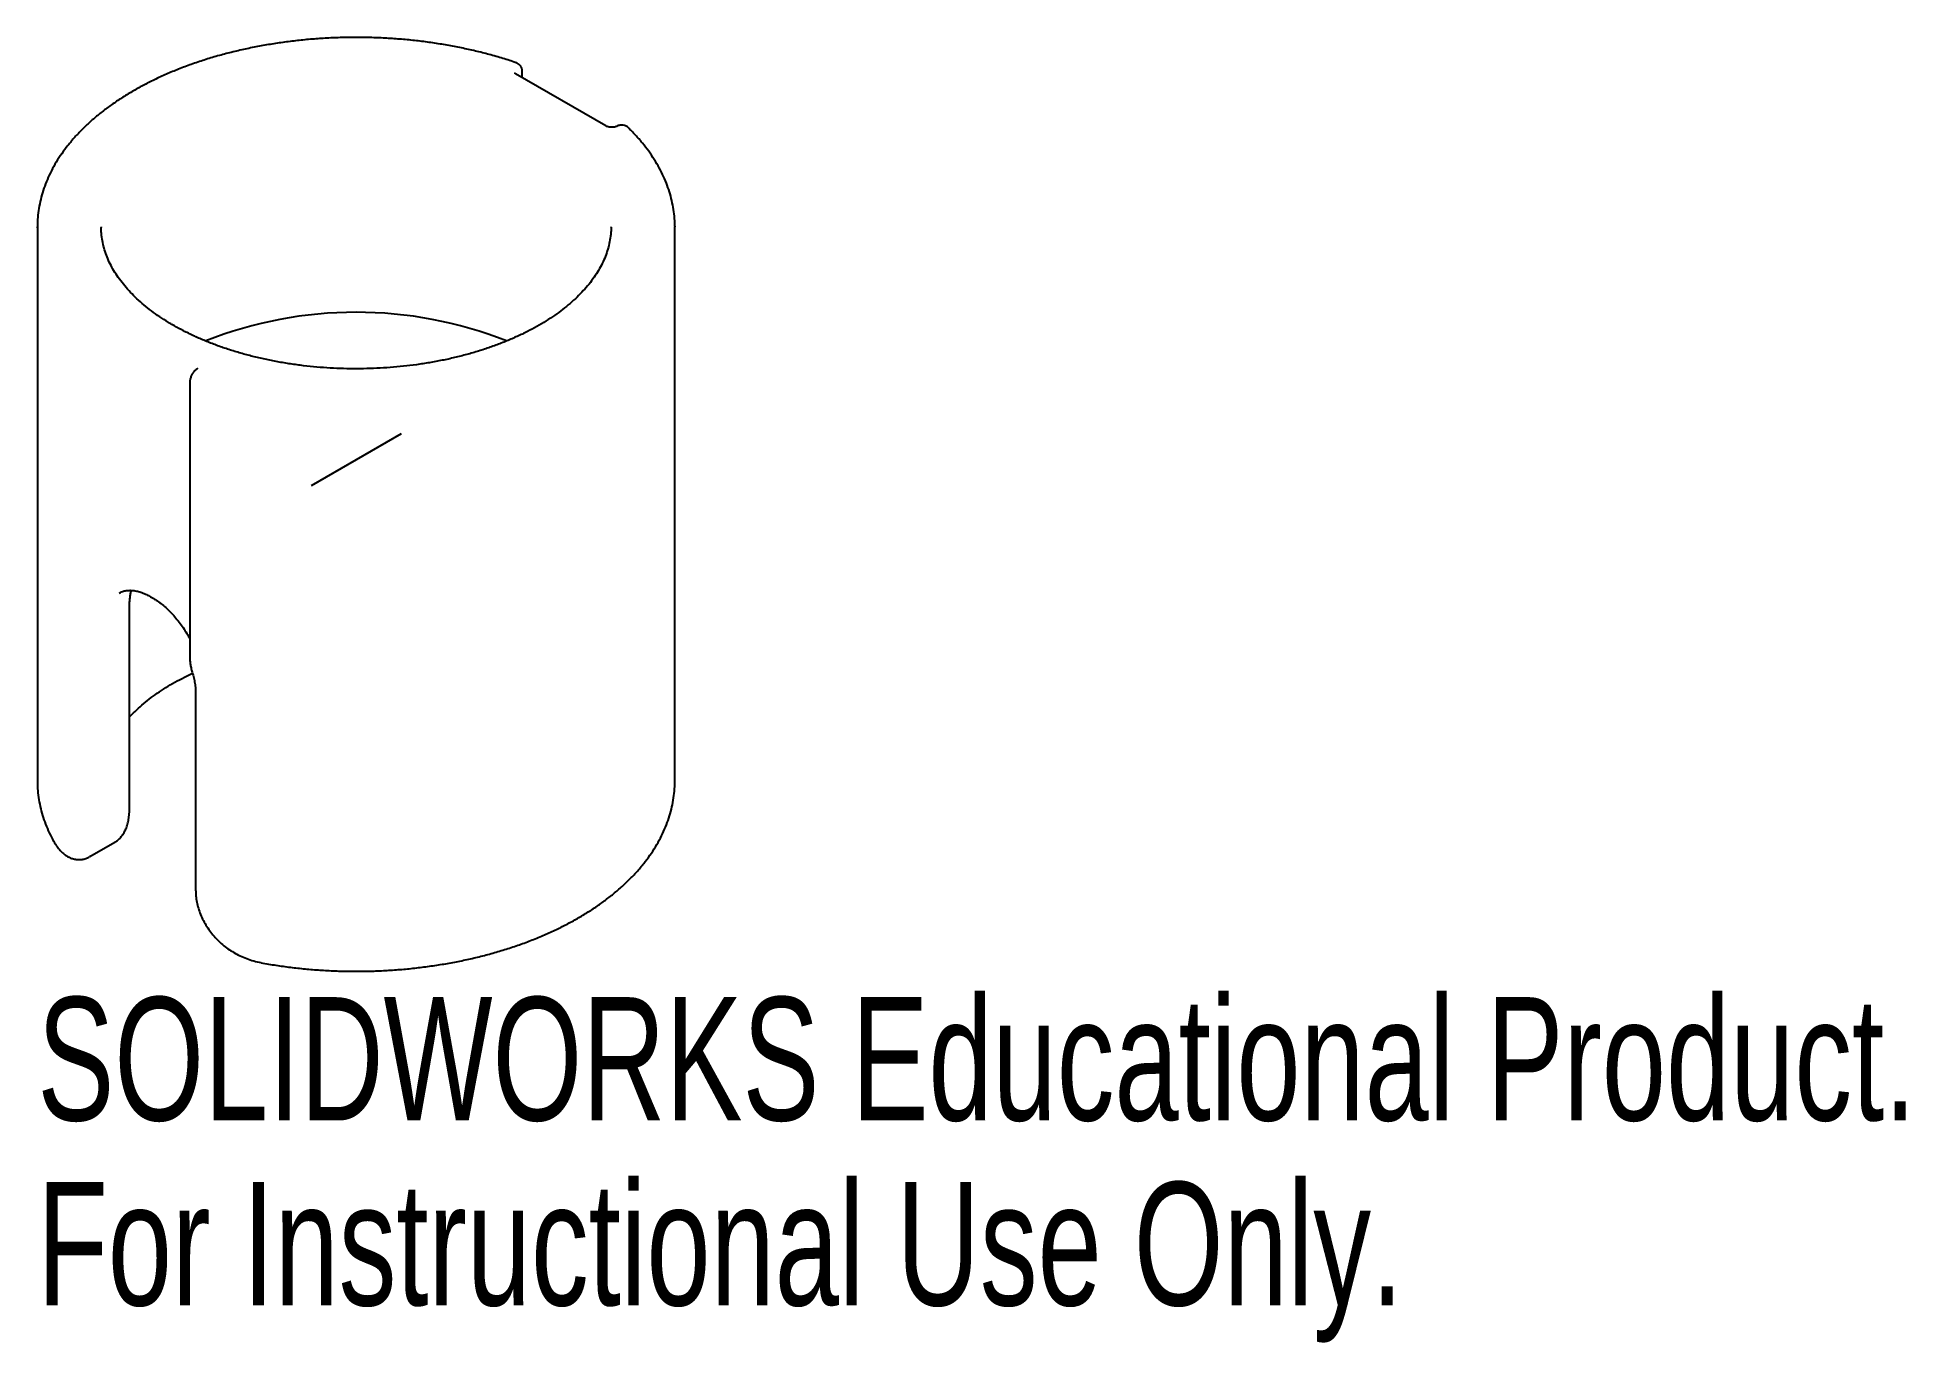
# Paper-space layout '_Isometric' of a CAD drawing. Header units: millimetres. Extents: x -12.5 to 60.8, y -44.1 to 7.
import ezdxf

# ---------------------------------------------------------------- set-up
doc = ezdxf.new("R2010")
doc.units = ezdxf.units.MM
doc.linetypes.add('CENTERX2', pattern=[20.32, 12.7, -2.54, 2.54, -2.54])
doc.styles.add('SLDTEXTSTYLE0', font='TXT', dxfattribs={"width": 0.7})

psp = doc.layouts.new('_Isometric')

# ---------------------------------------------------------------- linework, layer by layer
at = {"color": 7, "linetype": 'Continuous', "lineweight": 25}
for p, q in [((9.79, 3.547), (6.25, 5.591)), ((6.518, 5.436), (6.518, 5.666)), ((-12.5, -0.408), (-12.5, -22.117)), ((-12.5, -0.44), (-12.5, -0.408)), ((-10, -0.408), (-10, -0.428)), ((10, -0.418), (10, -0.408)), ((12.5, -0.377), (12.5, -0.408)), ((12.5, -22.117), (12.5, -0.408)), ((-6.518, -6.483), (-6.518, -17.306)), ((-8.883, -23.136), (-8.883, -15.297)), ((-8.061, -14.904), (-7.98, -14.951)), ((-6.299, -18.594), (-6.299, -26.433)), ((-10.439, -25.091), (-9.456, -24.523)), ((-10.444, -25.082), (-10.452, -25.088))]:
    psp.add_line(p, q, dxfattribs=at)
at = {"color": 7, "linetype": 'CENTERX2'}
psp.add_line((1.768, -8.522), (-1.768, -10.563), dxfattribs=at)
at = {"color": 7, "linetype": 'Continuous', "lineweight": 25}
psp.add_arc((0, -19.768), 16.013, 68.39166, 111.61501, dxfattribs=at)
for points, knots in [([(6.28, 6.024), (6.254, 6.033), (6.059, 6.101), (5.686, 6.218), (5.156, 6.368), (4.615, 6.503), (4.064, 6.623), (3.505, 6.727), (2.938, 6.816), (2.364, 6.889), (1.786, 6.947), (1.203, 6.988), (0.618, 7.013), (0.032, 7.022), (-0.555, 7.015), (-1.14, 6.991), (-1.723, 6.952), (-2.302, 6.896), (-2.876, 6.825), (-3.443, 6.738), (-4.004, 6.635), (-4.556, 6.517), (-5.098, 6.384), (-5.629, 6.235), (-6.147, 6.072), (-6.653, 5.895), (-7.144, 5.703), (-7.62, 5.498), (-8.079, 5.279), (-8.521, 5.048), (-8.944, 4.804), (-9.348, 4.548), (-9.731, 4.28), (-10.092, 4.001), (-10.432, 3.712), (-10.748, 3.413), (-11.04, 3.104), (-11.307, 2.788), (-11.548, 2.463), (-11.763, 2.132), (-11.952, 1.795), (-12.113, 1.453), (-12.247, 1.107), (-12.352, 0.758), (-12.431, 0.407), (-12.48, 0.055), (-12.502, -0.228), (-12.498, -0.394), (-12.497, -0.442)], [0, 0, 0, 0, 0.00352, 0.026065, 0.048601, 0.071128, 0.093646, 0.116155, 0.138658, 0.161154, 0.183646, 0.206134, 0.228619, 0.251103, 0.273586, 0.296071, 0.318557, 0.341046, 0.363539, 0.386038, 0.408543, 0.431056, 0.453577, 0.476109, 0.498651, 0.521205, 0.54377, 0.566349, 0.588939, 0.611541, 0.634153, 0.656773, 0.679397, 0.702019, 0.724629, 0.74722, 0.76978, 0.792295, 0.814751, 0.837133, 0.859426, 0.881619, 0.903706, 0.925686, 0.947566, 0.969361, 0.991091, 1, 1, 1, 1]), ([(6.515, 5.666), (6.516, 5.679), (6.519, 5.725), (6.5, 5.801), (6.461, 5.887), (6.398, 5.959), (6.335, 6.006), (6.291, 6.018), (6.279, 6.021)], [0, 0, 0, 0, 0.085171, 0.299424, 0.502111, 0.701969, 0.918455, 1, 1, 1, 1]), ([(6.25, 5.591), (6.244, 5.595), (6.226, 5.605), (6.218, 5.617), (6.22, 5.613), (6.22, 5.613)], [0, 0, 0, 0, 0.311694, 0.895672, 1, 1, 1, 1]), ([(10.234, 3.537), (10.225, 3.533), (10.198, 3.521), (10.137, 3.504), (10.055, 3.494), (9.967, 3.496), (9.884, 3.509), (9.824, 3.529), (9.8, 3.542), (9.79, 3.547)], [0, 0, 0, 0, 0.082269, 0.239487, 0.402445, 0.56964, 0.737178, 0.900539, 1, 1, 1, 1]), ([(10.302, 3.563), (10.298, 3.562), (10.269, 3.555), (10.241, 3.541), (10.217, 3.528)], [0, 0, 0, 0, 0.135418, 1, 1, 1, 1]), ([(10.664, 3.486), (10.647, 3.502), (10.607, 3.54), (10.526, 3.574), (10.435, 3.587), (10.359, 3.582), (10.317, 3.567), (10.302, 3.561)], [0, 0, 0, 0, 0.1774445, 0.419936, 0.6545414, 0.880434, 1, 1, 1, 1]), ([(12.497, -0.374), (12.496, -0.305), (12.496, -0.118), (12.465, 0.185), (12.406, 0.535), (12.318, 0.882), (12.204, 1.227), (12.062, 1.568), (11.894, 1.904), (11.699, 2.236), (11.478, 2.562), (11.231, 2.881), (10.962, 3.191), (10.764, 3.39), (10.666, 3.488)], [0, 0, 0, 0, 0.050265, 0.135521, 0.220823, 0.306283, 0.391999, 0.478047, 0.564476, 0.651308, 0.738536, 0.826133, 0.914055, 1, 1, 1, 1]), ([(-7.175, -4.261), (-7.237, -4.225), (-7.42, -4.118), (-7.706, -3.933), (-8.027, -3.705), (-8.324, -3.469), (-8.599, -3.226), (-8.851, -2.976), (-9.079, -2.721), (-9.282, -2.46), (-9.461, -2.194), (-9.615, -1.925), (-9.744, -1.652), (-9.848, -1.375), (-9.926, -1.096), (-9.976, -0.813), (-10, -0.59), (-9.997, -0.46), (-9.997, -0.426)], [0, 0, 0, 0, 0.034697, 0.100839, 0.166956, 0.233068, 0.299199, 0.365384, 0.431673, 0.498126, 0.564821, 0.631846, 0.6993, 0.767276, 0.835851, 0.905049, 0.974821, 1, 1, 1, 1]), ([(9.997, -0.417), (9.998, -0.441), (10.002, -0.56), (9.981, -0.775), (9.934, -1.061), (9.857, -1.346), (9.754, -1.628), (9.625, -1.907), (9.47, -2.181), (9.29, -2.45), (9.085, -2.714), (8.855, -2.972), (8.603, -3.223), (8.326, -3.468), (8.028, -3.704), (7.707, -3.933), (7.365, -4.152), (7.003, -4.362), (6.621, -4.561), (6.221, -4.749), (5.804, -4.926), (5.37, -5.09), (4.921, -5.242), (4.459, -5.38), (3.984, -5.505), (3.497, -5.616), (3.001, -5.712), (2.496, -5.794), (1.984, -5.86), (1.467, -5.911), (0.945, -5.947), (0.421, -5.967), (-0.104, -5.972), (-0.63, -5.961), (-1.153, -5.935), (-1.673, -5.893), (-2.189, -5.835), (-2.698, -5.763), (-3.2, -5.676), (-3.692, -5.573), (-4.174, -5.457), (-4.645, -5.327), (-5.102, -5.183), (-5.545, -5.026), (-5.973, -4.857), (-6.383, -4.675), (-6.769, -4.486), (-7.029, -4.345), (-7.159, -4.27), (-7.175, -4.261)], [0, 0, 0, 0, 0.005697, 0.028888, 0.052049, 0.075088, 0.097947, 0.120605, 0.143065, 0.165352, 0.187497, 0.209532, 0.231486, 0.253384, 0.275247, 0.297089, 0.318924, 0.340758, 0.362596, 0.384443, 0.406303, 0.428176, 0.450064, 0.471965, 0.49388, 0.515808, 0.537747, 0.559697, 0.581654, 0.603619, 0.62559, 0.647564, 0.669541, 0.691517, 0.713493, 0.735465, 0.757432, 0.779393, 0.801345, 0.823287, 0.845218, 0.867136, 0.889039, 0.910927, 0.932798, 0.954653, 0.976491, 0.99717, 1, 1, 1, 1]), ([(-6.284, -6.011), (-6.308, -6.032), (-6.361, -6.078), (-6.427, -6.17), (-6.481, -6.279), (-6.513, -6.385), (-6.515, -6.453), (-6.516, -6.483)], [0, 0, 0, 0, 0.17874, 0.393597, 0.61025, 0.834317, 1, 1, 1, 1]), ([(-6.235, -5.972), (-6.245, -5.979), (-6.266, -5.993), (-6.286, -6.01), (-6.296, -6.019)], [0, 0, 0, 0, 0.511214, 1, 1, 1, 1]), ([(-6.221, -5.959), (-6.22, -5.959), (-6.218, -5.956), (-6.228, -5.964), (-6.235, -5.971)], [0, 0, 0, 0, 0.2266647, 1, 1, 1, 1]), ([(-9.287, -14.763), (-9.257, -14.746), (-9.186, -14.705), (-9.058, -14.669), (-8.907, -14.65), (-8.746, -14.657), (-8.577, -14.687), (-8.401, -14.74), (-8.229, -14.812), (-8.114, -14.875), (-8.061, -14.904)], [0, 0, 0, 0, 0.104021, 0.244473, 0.381093, 0.512747, 0.640777, 0.766738, 0.891721, 1, 1, 1, 1]), ([(-8.883, -15.3), (-8.883, -15.256), (-8.883, -15.144), (-8.872, -14.984), (-8.852, -14.826), (-8.831, -14.718), (-8.817, -14.671), (-8.813, -14.658)], [0, 0, 0, 0, 0.165522, 0.419974, 0.668943, 0.910357, 1, 1, 1, 1]), ([(-7.98, -14.951), (-7.947, -14.97), (-7.854, -15.026), (-7.697, -15.135), (-7.512, -15.284), (-7.33, -15.453), (-7.153, -15.639), (-6.983, -15.841), (-6.822, -16.057), (-6.673, -16.285), (-6.571, -16.453), (-6.524, -16.547), (-6.518, -16.559)], [0, 0, 0, 0, 0.059812, 0.174373, 0.289178, 0.404231, 0.519533, 0.635053, 0.750746, 0.866559, 0.982436, 1, 1, 1, 1]), ([(-6.517, -17.306), (-6.517, -17.341), (-6.516, -17.433), (-6.497, -17.577), (-6.462, -17.742), (-6.432, -17.854), (-6.413, -17.909), (-6.413, -17.91)], [0, 0, 0, 0, 0.159129, 0.40526, 0.684795, 0.995566, 1, 1, 1, 1]), ([(-8.883, -19.615), (-8.814, -19.542), (-8.664, -19.386), (-8.405, -19.153), (-8.114, -18.916), (-7.8, -18.688), (-7.465, -18.467), (-7.108, -18.257), (-6.759, -18.068), (-6.521, -17.956), (-6.414, -17.905)], [0, 0, 0, 0, 0.113791, 0.244471, 0.374878, 0.505127, 0.635308, 0.765478, 0.895675, 1, 1, 1, 1]), ([(-6.414, -17.912), (-6.413, -17.915), (-6.386, -17.991), (-6.351, -18.137), (-6.313, -18.345), (-6.298, -18.497), (-6.3, -18.576), (-6.301, -18.593)], [0, 0, 0, 0, 0.01012, 0.314915, 0.616726, 0.91603, 1, 1, 1, 1]), ([(-12.498, -22.118), (-12.497, -22.219), (-12.494, -22.437), (-12.457, -22.773), (-12.393, -23.125), (-12.301, -23.475), (-12.182, -23.821), (-12.038, -24.163), (-11.92, -24.385), (-11.862, -24.496)], [0, 0, 0, 0, 0.1235881, 0.2690144, 0.4145635, 0.5604517, 0.7068661, 0.8539511, 1, 1, 1, 1]), ([(-3.727, -29.251), (-3.629, -29.269), (-3.342, -29.32), (-2.863, -29.393), (-2.289, -29.465), (-1.71, -29.52), (-1.127, -29.559), (-0.542, -29.582), (0.044, -29.589), (0.63, -29.58), (1.215, -29.554), (1.798, -29.513), (2.376, -29.455), (2.949, -29.381), (3.516, -29.292), (4.076, -29.187), (4.626, -29.066), (5.167, -28.93), (5.697, -28.779), (6.214, -28.614), (6.718, -28.433), (7.208, -28.239), (7.682, -28.031), (8.139, -27.809), (8.579, -27.575), (9.001, -27.328), (9.402, -27.068), (9.783, -26.797), (10.142, -26.514), (10.479, -26.221), (10.793, -25.918), (11.082, -25.606), (11.346, -25.285), (11.584, -24.957), (11.795, -24.622), (11.98, -24.281), (12.137, -23.935), (12.266, -23.586), (12.367, -23.234), (12.441, -22.879), (12.485, -22.524), (12.503, -22.269), (12.499, -22.133), (12.498, -22.115)], [0, 0, 0, 0, 0.013375, 0.038674, 0.063967, 0.089253, 0.114534, 0.139812, 0.165088, 0.190364, 0.215642, 0.240922, 0.266206, 0.291496, 0.316793, 0.3421, 0.367417, 0.392746, 0.418089, 0.443447, 0.46882, 0.49421, 0.519617, 0.54504, 0.570478, 0.59593, 0.62139, 0.646855, 0.672313, 0.697754, 0.723165, 0.748529, 0.773829, 0.799044, 0.824156, 0.849146, 0.874002, 0.898717, 0.923294, 0.947744, 0.972088, 0.996354, 1, 1, 1, 1]), ([(-9.46, -24.523), (-9.455, -24.521), (-9.408, -24.498), (-9.33, -24.435), (-9.227, -24.336), (-9.137, -24.217), (-9.058, -24.077), (-8.991, -23.913), (-8.939, -23.726), (-8.904, -23.516), (-8.886, -23.32), (-8.886, -23.186), (-8.886, -23.134)], [0, 0, 0, 0, 0.00998, 0.098462, 0.190932, 0.290002, 0.398373, 0.517696, 0.646209, 0.775792, 0.912585, 1, 1, 1, 1]), ([(-11.856, -24.494), (-11.854, -24.498), (-11.816, -24.574), (-11.734, -24.694), (-11.611, -24.85), (-11.486, -24.97), (-11.358, -25.065), (-11.224, -25.136), (-11.084, -25.184), (-10.935, -25.209), (-10.787, -25.208), (-10.638, -25.179), (-10.525, -25.139), (-10.467, -25.102), (-10.45, -25.092)], [0, 0, 0, 0, 0.006718, 0.1465776, 0.2665851, 0.3729937, 0.4684309, 0.5565215, 0.6400285, 0.7209495, 0.8090739, 0.8858015, 0.9667888, 1, 1, 1, 1]), ([(-6.291, -26.439), (-6.291, -26.464), (-6.293, -26.567), (-6.271, -26.753), (-6.224, -26.994), (-6.15, -27.238), (-6.052, -27.481), (-5.929, -27.718), (-5.785, -27.946), (-5.62, -28.161), (-5.438, -28.361), (-5.239, -28.542), (-5.025, -28.707), (-4.794, -28.854), (-4.548, -28.984), (-4.287, -29.095), (-4.015, -29.181), (-3.826, -29.231), (-3.729, -29.245), (-3.726, -29.246)], [0, 0, 0, 0, 0.020008, 0.081911, 0.145296, 0.209825, 0.27508, 0.340598, 0.405951, 0.470896, 0.535308, 0.598654, 0.661564, 0.726611, 0.792638, 0.859817, 0.928214, 0.997796, 1, 1, 1, 1])]:
    psp.add_open_spline(points, degree=3, knots=knots, dxfattribs=at)

# ---------------------------------------------------------------- texts
at = {"color": 7, "linetype": 'Continuous', "char_height": 4.83362, "attachment_point": 1, "style": 'SLDTEXTSTYLE0'}
for s, insert in [('SOLIDWORKS Educational Product.', (-12.5, -30.599)), ('For Instructional Use Only.', (-12.5, -37.849))]:
    psp.add_mtext(s, dxfattribs=dict(at, insert=insert))

doc.saveas('drawing.dxf')
